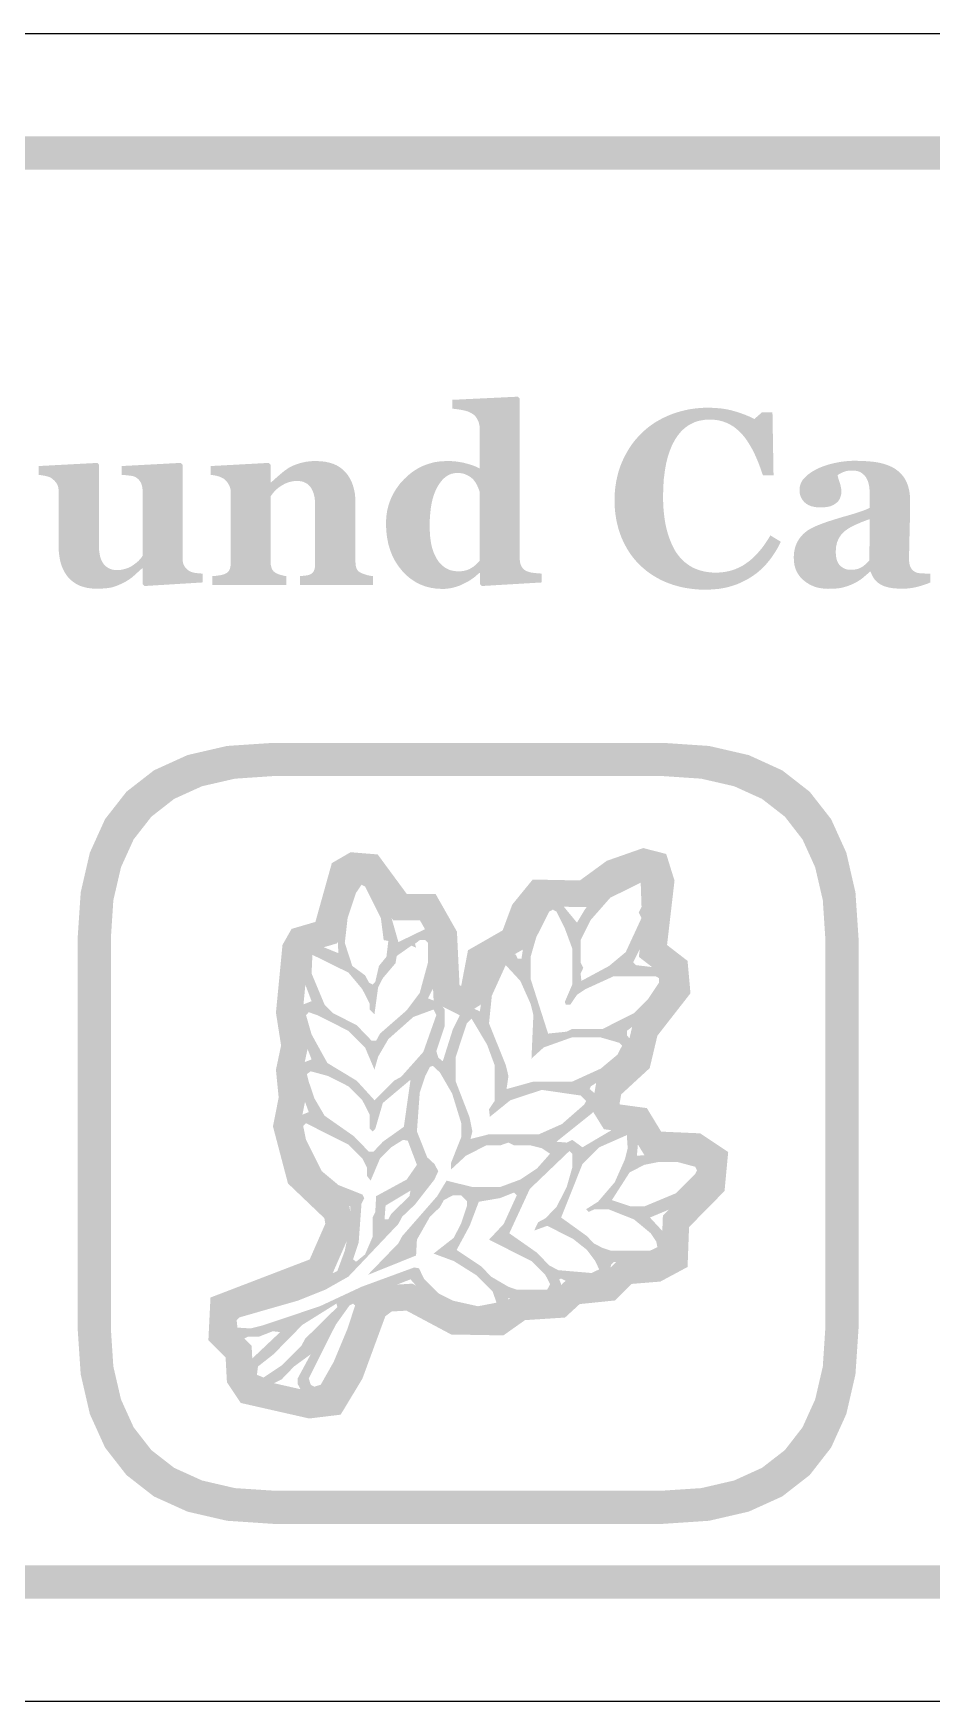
# Model space of a CAD drawing. Header units: millimetres. Extents: x 6 to 294, y 109 to 451.
# Drawn here: x 168.77 to 179.58, y 292.86 to 312.94 of the extents above; entities that cross this region are included whole.
import ezdxf

# ---------------------------------------------------------------- set-up
doc = ezdxf.new("R2010")
doc.units = ezdxf.units.MM
doc.layers.add('CUT', color=1, linetype='Continuous')
doc.layers.add('RASTER', color=7, linetype='Continuous')

msp = doc.modelspace()

# ---------------------------------------------------------------- hatches: boundary and pattern name
at = {"layer": 'RASTER'}
h = msp.add_hatch(color=7, dxfattribs=at)
h.paths.add_polyline_path([(143.2, 309.501), (143.234, 310.016), (143.337, 310.463), (143.509, 310.841), (143.75, 311.151), (144.059, 311.391), (144.438, 311.563), (144.884, 311.666), (145.4, 311.701), (202.6, 311.701), (203.116, 311.666), (203.563, 311.563), (203.941, 311.391), (204.25, 311.151), (204.491, 310.841), (204.663, 310.463), (204.766, 310.016), (204.8, 309.501), (204.8, 296.301), (204.766, 295.785), (204.663, 295.338), (204.491, 294.96), (204.25, 294.651), (203.941, 294.41), (203.563, 294.238), (203.116, 294.135), (202.6, 294.101), (145.4, 294.101), (144.884, 294.135), (144.438, 294.238), (144.059, 294.41), (143.75, 294.651), (143.509, 294.96), (143.337, 295.338), (143.234, 295.785), (143.2, 296.301)])
h.paths.add_polyline_path([(143.6, 309.501), (143.6, 296.301), (143.628, 295.879), (143.712, 295.513), (143.853, 295.204), (144.05, 294.951), (144.303, 294.754), (144.613, 294.613), (144.978, 294.529), (145.4, 294.501), (202.6, 294.501), (203.022, 294.529), (203.388, 294.613), (203.697, 294.754), (203.95, 294.951), (204.147, 295.204), (204.288, 295.513), (204.372, 295.879), (204.4, 296.301), (204.4, 309.501), (204.372, 309.923), (204.288, 310.288), (204.147, 310.598), (203.95, 310.851), (203.697, 311.048), (203.388, 311.188), (203.022, 311.273), (202.6, 311.301), (145.4, 311.301), (144.978, 311.273), (144.613, 311.188), (144.303, 311.048), (144.05, 310.851), (143.853, 310.598), (143.712, 310.288), (143.628, 309.923), (143.6, 309.501)], flags=0)
h = msp.add_hatch(color=7, dxfattribs=at)
h.paths.add_polyline_path([(174.887, 306.332), (174.165, 306.289), (174.143, 306.31), (174.143, 306.444), (174.133, 306.447), (174.114, 306.428), (174.094, 306.41), (174.072, 306.392), (174.048, 306.375), (174.023, 306.358), (173.996, 306.342), (173.968, 306.327), (173.938, 306.312), (173.908, 306.298), (173.877, 306.286), (173.846, 306.277), (173.816, 306.268), (173.785, 306.262), (173.754, 306.258), (173.723, 306.255), (173.692, 306.254), (173.619, 306.257), (173.55, 306.268), (173.484, 306.285), (173.422, 306.309), (173.362, 306.34), (173.306, 306.378), (173.253, 306.422), (173.204, 306.474), (173.159, 306.531), (173.12, 306.592), (173.087, 306.657), (173.06, 306.726), (173.039, 306.799), (173.024, 306.876), (173.015, 306.957), (173.012, 307.042), (173.015, 307.118), (173.025, 307.191), (173.042, 307.261), (173.066, 307.329), (173.096, 307.394), (173.133, 307.456), (173.176, 307.516), (173.227, 307.572), (173.282, 307.624), (173.339, 307.669), (173.4, 307.707), (173.464, 307.738), (173.53, 307.762), (173.599, 307.78), (173.671, 307.79), (173.746, 307.793), (173.776, 307.793), (173.805, 307.792), (173.834, 307.79), (173.862, 307.787), (173.89, 307.783), (173.918, 307.778), (173.945, 307.773), (173.971, 307.766), (173.997, 307.759), (174.022, 307.752), (174.045, 307.745), (174.066, 307.737), (174.087, 307.729), (174.106, 307.72), (174.123, 307.712), (174.14, 307.703), (174.14, 308.182), (174.14, 308.195), (174.139, 308.208), (174.137, 308.221), (174.134, 308.234), (174.131, 308.247), (174.128, 308.259), (174.123, 308.271), (174.118, 308.283), (174.112, 308.295), (174.106, 308.306), (174.099, 308.316), (174.092, 308.326), (174.085, 308.335), (174.077, 308.343), (174.068, 308.351), (174.059, 308.357), (174.048, 308.365), (174.035, 308.372), (174.022, 308.379), (174.008, 308.385), (173.994, 308.391), (173.978, 308.395), (173.962, 308.4), (173.946, 308.404), (173.929, 308.407), (173.912, 308.41), (173.895, 308.413), (173.878, 308.415), (173.86, 308.418), (173.843, 308.42), (173.826, 308.422), (173.809, 308.423), (173.809, 308.53), (174.6, 308.568), (174.622, 308.545), (174.622, 306.625), (174.622, 306.611), (174.623, 306.598), (174.624, 306.585), (174.626, 306.573), (174.629, 306.562), (174.632, 306.551), (174.636, 306.541), (174.64, 306.531), (174.645, 306.522), (174.651, 306.513), (174.657, 306.504), (174.664, 306.497), (174.672, 306.489), (174.68, 306.483), (174.69, 306.476), (174.699, 306.471), (174.708, 306.467), (174.717, 306.463), (174.727, 306.46), (174.737, 306.457), (174.749, 306.454), (174.762, 306.451), (174.775, 306.449), (174.79, 306.447), (174.804, 306.446), (174.818, 306.444), (174.831, 306.443), (174.844, 306.441), (174.855, 306.44), (174.867, 306.44), (174.877, 306.439), (174.887, 306.438)])
h.paths.add_polyline_path([(174.14, 306.592), (174.14, 307.42), (174.137, 307.428), (174.134, 307.437), (174.131, 307.446), (174.128, 307.455), (174.124, 307.465), (174.12, 307.475), (174.116, 307.485), (174.111, 307.495), (174.107, 307.505), (174.101, 307.515), (174.096, 307.525), (174.09, 307.535), (174.083, 307.544), (174.076, 307.554), (174.069, 307.563), (174.061, 307.572), (174.053, 307.58), (174.045, 307.587), (174.036, 307.594), (174.027, 307.601), (174.016, 307.608), (174.006, 307.614), (173.994, 307.621), (173.982, 307.626), (173.97, 307.632), (173.957, 307.637), (173.944, 307.641), (173.93, 307.644), (173.916, 307.647), (173.902, 307.648), (173.887, 307.65), (173.872, 307.65), (173.836, 307.647), (173.802, 307.64), (173.769, 307.627), (173.739, 307.609), (173.709, 307.585), (173.682, 307.557), (173.656, 307.523), (173.632, 307.484), (173.61, 307.441), (173.591, 307.393), (173.574, 307.341), (173.561, 307.285), (173.551, 307.224), (173.544, 307.159), (173.539, 307.09), (173.538, 307.017), (173.538, 306.988), (173.539, 306.959), (173.54, 306.932), (173.542, 306.904), (173.544, 306.878), (173.547, 306.853), (173.551, 306.828), (173.555, 306.804), (173.559, 306.781), (173.565, 306.758), (173.571, 306.735), (173.578, 306.714), (173.586, 306.692), (173.594, 306.672), (173.604, 306.652), (173.614, 306.632), (173.625, 306.613), (173.637, 306.595), (173.649, 306.578), (173.663, 306.563), (173.677, 306.548), (173.691, 306.534), (173.707, 306.522), (173.723, 306.51), (173.74, 306.5), (173.758, 306.491), (173.777, 306.483), (173.797, 306.477), (173.817, 306.473), (173.838, 306.469), (173.861, 306.467), (173.884, 306.466), (173.905, 306.467), (173.926, 306.468), (173.946, 306.471), (173.965, 306.475), (173.983, 306.48), (174, 306.486), (174.016, 306.493), (174.031, 306.501), (174.046, 306.51), (174.06, 306.519), (174.074, 306.53), (174.088, 306.541), (174.101, 306.553), (174.114, 306.565), (174.127, 306.578), (174.14, 306.592)], flags=0)
for points in [[(176.85, 306.245), (176.793, 306.246), (176.737, 306.25), (176.683, 306.256), (176.629, 306.264), (176.576, 306.274), (176.524, 306.287), (176.472, 306.302), (176.422, 306.319), (176.373, 306.339), (176.326, 306.36), (176.28, 306.384), (176.236, 306.41), (176.193, 306.438), (176.152, 306.468), (176.113, 306.5), (176.075, 306.534), (176.04, 306.569), (176.006, 306.607), (175.975, 306.646), (175.945, 306.688), (175.918, 306.731), (175.892, 306.777), (175.868, 306.825), (175.846, 306.874), (175.827, 306.926), (175.81, 306.978), (175.796, 307.032), (175.784, 307.087), (175.775, 307.144), (175.768, 307.201), (175.764, 307.26), (175.763, 307.32), (175.764, 307.38), (175.768, 307.439), (175.775, 307.497), (175.784, 307.553), (175.796, 307.608), (175.81, 307.663), (175.827, 307.716), (175.847, 307.768), (175.869, 307.818), (175.894, 307.867), (175.92, 307.914), (175.948, 307.96), (175.979, 308.004), (176.012, 308.046), (176.047, 308.086), (176.084, 308.125), (176.122, 308.16), (176.162, 308.194), (176.204, 308.226), (176.248, 308.256), (176.294, 308.283), (176.342, 308.309), (176.391, 308.332), (176.443, 308.354), (176.495, 308.373), (176.549, 308.389), (176.604, 308.403), (176.659, 308.415), (176.716, 308.424), (176.773, 308.43), (176.832, 308.434), (176.891, 308.435), (176.934, 308.434), (176.975, 308.432), (177.016, 308.429), (177.056, 308.425), (177.095, 308.419), (177.133, 308.412), (177.17, 308.403), (177.206, 308.393), (177.241, 308.383), (177.274, 308.372), (177.306, 308.36), (177.337, 308.349), (177.366, 308.337), (177.394, 308.325), (177.421, 308.312), (177.446, 308.299), (177.537, 308.379), (177.664, 308.379), (177.677, 307.621), (177.549, 307.621), (177.52, 307.705), (177.491, 307.783), (177.46, 307.855), (177.428, 307.922), (177.394, 307.982), (177.359, 308.038), (177.323, 308.087), (177.285, 308.13), (177.245, 308.168), (177.204, 308.202), (177.16, 308.229), (177.114, 308.252), (177.066, 308.27), (177.016, 308.283), (176.964, 308.29), (176.91, 308.293), (176.843, 308.289), (176.78, 308.278), (176.722, 308.259), (176.667, 308.232), (176.617, 308.198), (176.571, 308.157), (176.529, 308.107), (176.491, 308.051), (176.457, 307.987), (176.428, 307.917), (176.403, 307.841), (176.383, 307.759), (176.368, 307.671), (176.356, 307.577), (176.35, 307.477), (176.347, 307.37), (176.348, 307.309), (176.35, 307.251), (176.354, 307.195), (176.36, 307.141), (176.367, 307.089), (176.375, 307.04), (176.385, 306.992), (176.396, 306.948), (176.409, 306.905), (176.423, 306.864), (176.438, 306.826), (176.453, 306.79), (176.47, 306.755), (176.487, 306.723), (176.505, 306.693), (176.525, 306.666), (176.546, 306.639), (176.569, 306.614), (176.593, 306.59), (176.617, 306.569), (176.643, 306.55), (176.669, 306.532), (176.697, 306.516), (176.725, 306.502), (176.755, 306.49), (176.785, 306.479), (176.816, 306.471), (176.847, 306.463), (176.88, 306.458), (176.913, 306.453), (176.947, 306.451), (176.982, 306.45), (177.032, 306.452), (177.081, 306.457), (177.129, 306.466), (177.176, 306.478), (177.221, 306.494), (177.264, 306.513), (177.306, 306.535), (177.347, 306.562), (177.387, 306.591), (177.426, 306.624), (177.463, 306.661), (177.5, 306.701), (177.537, 306.745), (177.572, 306.793), (177.606, 306.844), (177.639, 306.898), (177.765, 306.822), (177.749, 306.79), (177.733, 306.76), (177.716, 306.729), (177.698, 306.7), (177.68, 306.672), (177.661, 306.644), (177.642, 306.617), (177.622, 306.592), (177.601, 306.567), (177.58, 306.542), (177.558, 306.519), (177.535, 306.497), (177.511, 306.475), (177.487, 306.455), (177.462, 306.435), (177.436, 306.417), (177.406, 306.397), (177.376, 306.378), (177.346, 306.361), (177.314, 306.345), (177.282, 306.33), (177.249, 306.315), (177.215, 306.302), (177.18, 306.291), (177.144, 306.28), (177.107, 306.271), (177.068, 306.263), (177.028, 306.256), (176.986, 306.252), (176.942, 306.248), (176.897, 306.246), (176.85, 306.245)], [(170.804, 306.332), (170.106, 306.289), (170.084, 306.31), (170.084, 306.501), (170.075, 306.501), (170.063, 306.49), (170.05, 306.479), (170.038, 306.468), (170.026, 306.457), (170.014, 306.446), (170.001, 306.435), (169.989, 306.424), (169.978, 306.413), (169.965, 306.402), (169.953, 306.392), (169.939, 306.382), (169.925, 306.372), (169.911, 306.362), (169.896, 306.353), (169.88, 306.343), (169.864, 306.334), (169.845, 306.325), (169.827, 306.316), (169.809, 306.308), (169.791, 306.3), (169.774, 306.293), (169.756, 306.287), (169.739, 306.281), (169.723, 306.276), (169.705, 306.271), (169.686, 306.268), (169.664, 306.264), (169.641, 306.262), (169.616, 306.26), (169.588, 306.258), (169.559, 306.257), (169.529, 306.257), (169.475, 306.259), (169.424, 306.265), (169.377, 306.276), (169.333, 306.29), (169.292, 306.309), (169.255, 306.332), (169.221, 306.359), (169.189, 306.39), (169.162, 306.425), (169.138, 306.464), (169.118, 306.506), (169.101, 306.551), (169.088, 306.6), (169.079, 306.652), (169.073, 306.708), (169.072, 306.767), (169.072, 307.426), (169.071, 307.44), (169.07, 307.453), (169.068, 307.466), (169.066, 307.478), (169.063, 307.489), (169.059, 307.5), (169.055, 307.51), (169.05, 307.519), (169.044, 307.528), (169.038, 307.536), (169.031, 307.545), (169.024, 307.553), (169.016, 307.561), (169.008, 307.568), (169, 307.575), (168.991, 307.583), (168.983, 307.588), (168.975, 307.593), (168.967, 307.597), (168.957, 307.601), (168.947, 307.605), (168.937, 307.608), (168.926, 307.611), (168.915, 307.614), (168.903, 307.616), (168.892, 307.618), (168.881, 307.62), (168.87, 307.622), (168.86, 307.623), (168.849, 307.625), (168.839, 307.626), (168.83, 307.626), (168.83, 307.733), (169.54, 307.771), (169.556, 307.75), (169.556, 306.775), (169.557, 306.739), (169.56, 306.705), (169.565, 306.673), (169.571, 306.644), (169.579, 306.618), (169.589, 306.594), (169.601, 306.572), (169.614, 306.553), (169.629, 306.536), (169.646, 306.521), (169.664, 306.509), (169.683, 306.499), (169.703, 306.491), (169.725, 306.485), (169.749, 306.482), (169.773, 306.481), (169.799, 306.482), (169.824, 306.484), (169.848, 306.489), (169.872, 306.495), (169.895, 306.502), (169.917, 306.511), (169.939, 306.522), (169.96, 306.535), (169.98, 306.549), (169.999, 306.563), (170.016, 306.577), (170.032, 306.591), (170.046, 306.606), (170.059, 306.621), (170.071, 306.636), (170.081, 306.651), (170.081, 307.44), (170.081, 307.453), (170.08, 307.465), (170.078, 307.476), (170.076, 307.488), (170.073, 307.499), (170.07, 307.509), (170.066, 307.52), (170.062, 307.53), (170.057, 307.539), (170.051, 307.549), (170.045, 307.557), (170.038, 307.566), (170.031, 307.574), (170.023, 307.581), (170.015, 307.588), (170.006, 307.594), (169.999, 307.598), (169.992, 307.602), (169.983, 307.606), (169.974, 307.609), (169.964, 307.612), (169.954, 307.614), (169.943, 307.616), (169.931, 307.618), (169.918, 307.619), (169.906, 307.62), (169.894, 307.622), (169.881, 307.623), (169.868, 307.624), (169.856, 307.625), (169.843, 307.626), (169.83, 307.626), (169.83, 307.733), (170.541, 307.771), (170.563, 307.75), (170.563, 306.619), (170.563, 306.606), (170.564, 306.594), (170.566, 306.582), (170.568, 306.571), (170.571, 306.561), (170.574, 306.55), (170.578, 306.541), (170.583, 306.532), (170.589, 306.523), (170.595, 306.514), (170.601, 306.506), (170.609, 306.498), (170.616, 306.491), (170.625, 306.484), (170.634, 306.477), (170.643, 306.471), (170.651, 306.466), (170.658, 306.463), (170.667, 306.459), (170.675, 306.456), (170.685, 306.453), (170.695, 306.451), (170.705, 306.448), (170.716, 306.447), (170.727, 306.445), (170.738, 306.444), (170.749, 306.442), (170.76, 306.441), (170.771, 306.44), (170.782, 306.44), (170.793, 306.439), (170.804, 306.438)], [(172.857, 306.301), (171.975, 306.301), (171.975, 306.408), (171.982, 306.408), (171.99, 306.409), (171.997, 306.41), (172.006, 306.411), (172.014, 306.412), (172.023, 306.413), (172.033, 306.414), (172.042, 306.415), (172.052, 306.416), (172.061, 306.418), (172.069, 306.419), (172.077, 306.421), (172.084, 306.423), (172.091, 306.425), (172.097, 306.427), (172.102, 306.43), (172.11, 306.434), (172.117, 306.439), (172.123, 306.444), (172.129, 306.449), (172.134, 306.456), (172.139, 306.462), (172.143, 306.469), (172.146, 306.477), (172.149, 306.485), (172.152, 306.494), (172.154, 306.504), (172.156, 306.515), (172.158, 306.526), (172.159, 306.539), (172.159, 306.553), (172.159, 306.567), (172.159, 307.253), (172.159, 307.289), (172.156, 307.323), (172.152, 307.355), (172.146, 307.384), (172.138, 307.411), (172.129, 307.435), (172.117, 307.458), (172.104, 307.478), (172.09, 307.495), (172.074, 307.511), (172.056, 307.524), (172.037, 307.534), (172.016, 307.543), (171.993, 307.549), (171.969, 307.552), (171.943, 307.553), (171.928, 307.553), (171.914, 307.552), (171.9, 307.551), (171.886, 307.549), (171.873, 307.546), (171.859, 307.543), (171.846, 307.54), (171.833, 307.536), (171.821, 307.531), (171.808, 307.526), (171.796, 307.52), (171.784, 307.514), (171.771, 307.507), (171.759, 307.5), (171.747, 307.493), (171.735, 307.484), (171.724, 307.477), (171.714, 307.47), (171.705, 307.462), (171.696, 307.455), (171.688, 307.447), (171.68, 307.44), (171.673, 307.432), (171.667, 307.424), (171.66, 307.417), (171.654, 307.409), (171.648, 307.402), (171.643, 307.395), (171.638, 307.389), (171.633, 307.382), (171.628, 307.376), (171.623, 307.37), (171.623, 306.584), (171.624, 306.571), (171.624, 306.559), (171.625, 306.547), (171.627, 306.536), (171.629, 306.526), (171.632, 306.516), (171.635, 306.507), (171.638, 306.498), (171.642, 306.489), (171.646, 306.482), (171.652, 306.474), (171.657, 306.468), (171.664, 306.461), (171.671, 306.456), (171.678, 306.45), (171.686, 306.446), (171.692, 306.443), (171.699, 306.439), (171.706, 306.436), (171.713, 306.433), (171.72, 306.43), (171.728, 306.428), (171.736, 306.425), (171.745, 306.422), (171.754, 306.42), (171.762, 306.418), (171.771, 306.416), (171.78, 306.414), (171.788, 306.412), (171.797, 306.41), (171.805, 306.409), (171.814, 306.408), (171.814, 306.301), (170.923, 306.301), (170.923, 306.408), (170.932, 306.408), (170.941, 306.409), (170.951, 306.41), (170.96, 306.411), (170.969, 306.412), (170.978, 306.413), (170.988, 306.415), (170.997, 306.416), (171.006, 306.417), (171.015, 306.419), (171.024, 306.42), (171.032, 306.422), (171.039, 306.424), (171.047, 306.426), (171.054, 306.428), (171.061, 306.43), (171.072, 306.434), (171.082, 306.439), (171.092, 306.444), (171.1, 306.45), (171.108, 306.457), (171.115, 306.464), (171.12, 306.471), (171.125, 306.48), (171.129, 306.488), (171.133, 306.498), (171.136, 306.508), (171.138, 306.518), (171.14, 306.53), (171.142, 306.542), (171.143, 306.554), (171.143, 306.567), (171.143, 307.42), (171.142, 307.431), (171.141, 307.443), (171.14, 307.454), (171.137, 307.465), (171.134, 307.476), (171.13, 307.487), (171.125, 307.498), (171.119, 307.509), (171.113, 307.52), (171.107, 307.53), (171.1, 307.54), (171.092, 307.549), (171.084, 307.558), (171.076, 307.566), (171.067, 307.574), (171.058, 307.581), (171.051, 307.585), (171.044, 307.589), (171.036, 307.593), (171.028, 307.597), (171.019, 307.601), (171.01, 307.604), (171.001, 307.607), (170.991, 307.61), (170.981, 307.613), (170.971, 307.616), (170.96, 307.618), (170.949, 307.62), (170.938, 307.622), (170.926, 307.624), (170.915, 307.625), (170.903, 307.626), (170.903, 307.733), (171.601, 307.771), (171.623, 307.75), (171.623, 307.537), (171.629, 307.537), (171.64, 307.547), (171.651, 307.556), (171.662, 307.567), (171.675, 307.577), (171.687, 307.589), (171.701, 307.6), (171.714, 307.612), (171.729, 307.625), (171.743, 307.638), (171.758, 307.649), (171.771, 307.661), (171.785, 307.672), (171.799, 307.682), (171.812, 307.691), (171.825, 307.7), (171.837, 307.709), (171.851, 307.717), (171.866, 307.725), (171.883, 307.733), (171.9, 307.741), (171.918, 307.748), (171.937, 307.755), (171.958, 307.762), (171.979, 307.769), (172.001, 307.774), (172.024, 307.779), (172.047, 307.784), (172.07, 307.787), (172.094, 307.79), (172.118, 307.792), (172.142, 307.793), (172.167, 307.793), (172.225, 307.791), (172.279, 307.785), (172.329, 307.774), (172.376, 307.76), (172.419, 307.741), (172.458, 307.717), (172.493, 307.69), (172.525, 307.658), (172.553, 307.623), (172.577, 307.585), (172.598, 307.544), (172.614, 307.5), (172.627, 307.454), (172.637, 307.405), (172.642, 307.353), (172.644, 307.298), (172.644, 306.581), (172.645, 306.567), (172.645, 306.555), (172.647, 306.543), (172.648, 306.532), (172.651, 306.521), (172.653, 306.512), (172.657, 306.503), (172.66, 306.494), (172.665, 306.486), (172.67, 306.479), (172.676, 306.472), (172.683, 306.465), (172.691, 306.459), (172.7, 306.453), (172.71, 306.448), (172.72, 306.443), (172.726, 306.44), (172.733, 306.438), (172.74, 306.435), (172.747, 306.433), (172.754, 306.43), (172.762, 306.428), (172.77, 306.425), (172.778, 306.422), (172.787, 306.42), (172.796, 306.418), (172.805, 306.416), (172.815, 306.414), (172.825, 306.412), (172.835, 306.41), (172.846, 306.409), (172.857, 306.408)]]:
    msp.add_hatch(color=7, dxfattribs=at).paths.add_polyline_path(points)
h = msp.add_hatch(color=7, dxfattribs=at)
h.paths.add_polyline_path([(179.564, 306.332), (179.548, 306.325), (179.531, 306.318), (179.513, 306.311), (179.494, 306.305), (179.474, 306.298), (179.454, 306.292), (179.433, 306.286), (179.412, 306.28), (179.39, 306.275), (179.367, 306.27), (179.345, 306.266), (179.321, 306.263), (179.298, 306.26), (179.274, 306.258), (179.25, 306.257), (179.226, 306.257), (179.182, 306.258), (179.142, 306.26), (179.104, 306.264), (179.069, 306.27), (179.038, 306.278), (179.009, 306.287), (178.983, 306.298), (178.961, 306.31), (178.94, 306.324), (178.922, 306.34), (178.905, 306.357), (178.889, 306.375), (178.876, 306.395), (178.864, 306.416), (178.854, 306.439), (178.845, 306.463), (178.836, 306.463), (178.824, 306.451), (178.812, 306.439), (178.799, 306.428), (178.787, 306.417), (178.775, 306.407), (178.764, 306.397), (178.752, 306.387), (178.74, 306.378), (178.729, 306.37), (178.717, 306.361), (178.705, 306.354), (178.692, 306.346), (178.68, 306.338), (178.667, 306.331), (178.654, 306.325), (178.641, 306.318), (178.624, 306.311), (178.607, 306.303), (178.59, 306.297), (178.574, 306.29), (178.557, 306.285), (178.541, 306.28), (178.525, 306.275), (178.509, 306.271), (178.492, 306.267), (178.474, 306.264), (178.454, 306.261), (178.432, 306.259), (178.409, 306.258), (178.385, 306.256), (178.359, 306.256), (178.331, 306.255), (178.289, 306.257), (178.249, 306.262), (178.21, 306.269), (178.173, 306.28), (178.138, 306.295), (178.104, 306.312), (178.072, 306.332), (178.041, 306.356), (178.013, 306.382), (177.988, 306.41), (177.968, 306.44), (177.951, 306.472), (177.938, 306.507), (177.928, 306.543), (177.923, 306.581), (177.921, 306.622), (177.921, 306.645), (177.922, 306.667), (177.924, 306.689), (177.927, 306.71), (177.931, 306.729), (177.935, 306.748), (177.941, 306.766), (177.947, 306.783), (177.954, 306.8), (177.962, 306.816), (177.97, 306.831), (177.979, 306.846), (177.989, 306.861), (177.999, 306.875), (178.01, 306.888), (178.022, 306.901), (178.033, 306.913), (178.045, 306.924), (178.057, 306.934), (178.069, 306.944), (178.082, 306.954), (178.095, 306.963), (178.109, 306.971), (178.124, 306.979), (178.138, 306.987), (178.153, 306.994), (178.168, 307.001), (178.184, 307.009), (178.2, 307.016), (178.217, 307.023), (178.233, 307.029), (178.25, 307.036), (178.284, 307.048), (178.319, 307.061), (178.357, 307.073), (178.395, 307.085), (178.436, 307.098), (178.478, 307.111), (178.521, 307.124), (178.567, 307.136), (178.611, 307.149), (178.653, 307.162), (178.691, 307.174), (178.726, 307.186), (178.758, 307.197), (178.787, 307.208), (178.813, 307.219), (178.836, 307.23), (178.836, 307.37), (178.836, 307.38), (178.836, 307.39), (178.835, 307.401), (178.835, 307.413), (178.834, 307.425), (178.833, 307.438), (178.832, 307.452), (178.83, 307.467), (178.829, 307.482), (178.827, 307.496), (178.824, 307.509), (178.821, 307.522), (178.818, 307.534), (178.814, 307.546), (178.81, 307.557), (178.805, 307.568), (178.8, 307.579), (178.794, 307.59), (178.787, 307.601), (178.779, 307.611), (178.771, 307.621), (178.761, 307.63), (178.752, 307.639), (178.741, 307.647), (178.73, 307.655), (178.717, 307.661), (178.704, 307.667), (178.69, 307.671), (178.675, 307.675), (178.659, 307.677), (178.643, 307.679), (178.625, 307.679), (178.609, 307.679), (178.594, 307.678), (178.58, 307.677), (178.566, 307.675), (178.553, 307.672), (178.541, 307.669), (178.529, 307.665), (178.518, 307.661), (178.507, 307.656), (178.497, 307.652), (178.488, 307.647), (178.479, 307.642), (178.47, 307.638), (178.462, 307.633), (178.455, 307.628), (178.448, 307.624), (178.449, 307.616), (178.451, 307.607), (178.454, 307.597), (178.456, 307.587), (178.46, 307.575), (178.464, 307.562), (178.468, 307.549), (178.473, 307.534), (178.478, 307.519), (178.482, 307.504), (178.485, 307.49), (178.488, 307.475), (178.491, 307.461), (178.492, 307.447), (178.493, 307.432), (178.493, 307.418), (178.493, 307.412), (178.493, 307.405), (178.492, 307.398), (178.49, 307.39), (178.488, 307.382), (178.486, 307.374), (178.483, 307.365), (178.48, 307.356), (178.477, 307.347), (178.473, 307.338), (178.469, 307.33), (178.464, 307.323), (178.459, 307.316), (178.454, 307.309), (178.448, 307.303), (178.442, 307.297), (178.434, 307.29), (178.425, 307.283), (178.416, 307.277), (178.406, 307.271), (178.397, 307.265), (178.387, 307.26), (178.377, 307.256), (178.367, 307.251), (178.356, 307.248), (178.343, 307.244), (178.329, 307.242), (178.314, 307.239), (178.297, 307.238), (178.279, 307.236), (178.259, 307.236), (178.239, 307.235), (178.209, 307.236), (178.181, 307.239), (178.155, 307.244), (178.13, 307.25), (178.108, 307.259), (178.088, 307.269), (178.069, 307.281), (178.052, 307.295), (178.038, 307.31), (178.025, 307.327), (178.014, 307.344), (178.005, 307.363), (177.998, 307.383), (177.993, 307.404), (177.99, 307.426), (177.99, 307.449), (177.991, 307.469), (177.994, 307.489), (177.999, 307.508), (178.006, 307.527), (178.015, 307.545), (178.026, 307.563), (178.039, 307.58), (178.055, 307.596), (178.071, 307.612), (178.089, 307.628), (178.108, 307.642), (178.127, 307.656), (178.147, 307.669), (178.169, 307.681), (178.191, 307.693), (178.214, 307.704), (178.237, 307.715), (178.262, 307.725), (178.287, 307.734), (178.313, 307.743), (178.34, 307.751), (178.368, 307.759), (178.396, 307.766), (178.426, 307.772), (178.456, 307.778), (178.485, 307.783), (178.514, 307.787), (178.542, 307.79), (178.569, 307.793), (178.596, 307.795), (178.623, 307.796), (178.649, 307.796), (178.684, 307.796), (178.718, 307.795), (178.752, 307.794), (178.785, 307.792), (178.817, 307.79), (178.849, 307.787), (178.879, 307.784), (178.909, 307.78), (178.939, 307.775), (178.967, 307.769), (178.995, 307.762), (179.022, 307.754), (179.049, 307.744), (179.074, 307.734), (179.099, 307.723), (179.123, 307.71), (179.145, 307.696), (179.166, 307.681), (179.186, 307.665), (179.205, 307.647), (179.222, 307.628), (179.239, 307.607), (179.254, 307.585), (179.268, 307.561), (179.28, 307.536), (179.291, 307.509), (179.3, 307.48), (179.308, 307.449), (179.314, 307.416), (179.318, 307.382), (179.32, 307.345), (179.321, 307.307), (179.321, 307.265), (179.321, 307.221), (179.32, 307.174), (179.319, 307.126), (179.318, 307.076), (179.317, 307.024), (179.316, 306.97), (179.314, 306.915), (179.313, 306.86), (179.312, 306.811), (179.31, 306.766), (179.31, 306.726), (179.309, 306.691), (179.308, 306.661), (179.308, 306.636), (179.308, 306.616), (179.308, 306.6), (179.309, 306.585), (179.311, 306.57), (179.313, 306.557), (179.316, 306.544), (179.319, 306.533), (179.323, 306.522), (179.328, 306.512), (179.333, 306.503), (179.339, 306.494), (179.345, 306.486), (179.353, 306.478), (179.361, 306.472), (179.369, 306.465), (179.379, 306.46), (179.388, 306.455), (179.395, 306.452), (179.403, 306.449), (179.411, 306.447), (179.42, 306.445), (179.431, 306.444), (179.442, 306.442), (179.454, 306.441), (179.467, 306.441), (179.48, 306.44), (179.493, 306.44), (179.506, 306.439), (179.518, 306.439), (179.53, 306.439), (179.542, 306.439), (179.553, 306.439), (179.564, 306.438)])
h.paths.add_polyline_path([(178.836, 307.095), (178.816, 307.088), (178.795, 307.08), (178.775, 307.073), (178.755, 307.065), (178.734, 307.057), (178.714, 307.048), (178.694, 307.04), (178.674, 307.031), (178.654, 307.022), (178.635, 307.013), (178.617, 307.004), (178.6, 306.994), (178.584, 306.985), (178.569, 306.975), (178.555, 306.965), (178.542, 306.956), (178.529, 306.945), (178.516, 306.934), (178.504, 306.922), (178.493, 306.909), (178.483, 306.895), (178.474, 306.881), (178.465, 306.866), (178.457, 306.851), (178.45, 306.835), (178.443, 306.818), (178.438, 306.8), (178.434, 306.781), (178.43, 306.762), (178.428, 306.742), (178.427, 306.722), (178.426, 306.701), (178.427, 306.673), (178.429, 306.648), (178.433, 306.624), (178.439, 306.602), (178.446, 306.582), (178.455, 306.565), (178.466, 306.549), (178.478, 306.535), (178.491, 306.523), (178.506, 306.513), (178.52, 306.504), (178.536, 306.497), (178.552, 306.491), (178.57, 306.487), (178.588, 306.485), (178.606, 306.484), (178.626, 306.484), (178.645, 306.486), (178.663, 306.489), (178.68, 306.492), (178.696, 306.497), (178.711, 306.502), (178.725, 306.509), (178.739, 306.517), (178.752, 306.525), (178.764, 306.534), (178.776, 306.544), (178.788, 306.554), (178.799, 306.564), (178.81, 306.575), (178.82, 306.586), (178.83, 306.598)], flags=0)
h = msp.add_hatch(color=7, dxfattribs=at)
h.paths.add_polyline_path([(169.3, 302.051), (169.337, 302.602), (169.447, 303.079), (169.63, 303.483), (169.888, 303.813), (170.218, 304.07), (170.622, 304.254), (171.099, 304.364), (171.65, 304.401), (176.35, 304.401), (176.901, 304.364), (177.378, 304.254), (177.782, 304.07), (178.112, 303.813), (178.37, 303.483), (178.553, 303.079), (178.663, 302.602), (178.7, 302.051), (178.7, 297.351), (178.663, 296.8), (178.553, 296.323), (178.37, 295.919), (178.112, 295.588), (177.782, 295.331), (177.378, 295.148), (176.901, 295.038), (176.35, 295.001), (171.65, 295.001), (171.099, 295.038), (170.622, 295.148), (170.218, 295.331), (169.888, 295.588), (169.63, 295.919), (169.447, 296.323), (169.337, 296.8), (169.3, 297.351)])
h.paths.add_polyline_path([(169.7, 302.051), (169.7, 297.351), (169.73, 296.894), (169.822, 296.498), (169.974, 296.163), (170.188, 295.888), (170.462, 295.675), (170.797, 295.523), (171.193, 295.431), (171.65, 295.401), (176.35, 295.401), (176.807, 295.431), (177.203, 295.523), (177.538, 295.675), (177.813, 295.888), (178.026, 296.163), (178.178, 296.498), (178.27, 296.894), (178.3, 297.351), (178.3, 302.051), (178.27, 302.508), (178.178, 302.904), (178.026, 303.239), (177.813, 303.513), (177.538, 303.727), (177.203, 303.879), (176.807, 303.97), (176.35, 304.001), (171.65, 304.001), (171.193, 303.97), (170.797, 303.879), (170.462, 303.727), (170.188, 303.513), (169.974, 303.239), (169.822, 302.904), (169.73, 302.508), (169.7, 302.051)], flags=0)
h = msp.add_hatch(color=7, dxfattribs=at)
h.paths.add_polyline_path([(176.108, 303.135), (176.385, 303.064), (176.485, 302.743), (176.395, 301.968), (176.642, 301.777), (176.677, 301.387), (176.279, 300.877), (176.186, 300.486), (175.843, 300.17), (175.823, 300.056), (175.827, 300.049), (176.152, 300.005), (176.324, 299.722), (176.794, 299.701), (177.131, 299.476), (177.087, 299.007), (176.66, 298.573), (176.642, 298.093), (176.315, 297.917), (175.97, 297.889), (175.771, 297.69), (175.343, 297.646), (175.167, 297.484), (174.685, 297.453), (174.425, 297.269), (173.797, 297.28), (173.259, 297.567), (173.081, 297.557), (173.004, 297.5), (172.728, 296.749), (172.466, 296.315), (172.087, 296.269), (171.263, 296.456), (171.097, 296.706), (171.081, 297.006), (170.874, 297.213), (170.899, 297.725), (172.093, 298.183), (172.281, 298.612), (172.27, 298.68), (171.832, 299.098), (171.651, 299.785), (171.72, 300.132), (171.687, 300.466), (171.749, 300.759), (171.687, 301.154), (171.766, 301.969), (171.875, 302.162), (172.162, 302.246), (172.36, 302.954), (172.586, 303.085), (172.912, 303.058), (173.261, 302.584), (173.608, 302.584), (173.866, 302.129), (173.897, 301.483), (173.91, 301.476), (173.918, 301.481), (173.999, 301.905), (174.416, 302.144), (174.532, 302.455), (174.778, 302.756), (175.346, 302.745), (175.669, 302.981)])
h.paths.add_polyline_path([(176.122, 302.801), (175.82, 302.695), (175.448, 302.423), (174.928, 302.433), (174.814, 302.293), (174.676, 301.923), (174.285, 301.7), (174.206, 301.284), (173.927, 301.108), (173.586, 301.282), (173.55, 302.038), (173.421, 302.264), (173.1, 302.264), (172.741, 302.751), (172.66, 302.758), (172.633, 302.742), (172.423, 301.988), (172.089, 301.891), (172.078, 301.871), (172.01, 301.163), (172.075, 300.75), (172.01, 300.449), (172.044, 300.116), (171.979, 299.795), (172.119, 299.267), (172.569, 298.837), (172.612, 298.57), (172.332, 297.932), (171.209, 297.501), (171.201, 297.339), (171.394, 297.145), (171.412, 296.811), (171.459, 296.74), (172.104, 296.594), (172.273, 296.614), (172.438, 296.888), (172.736, 297.7), (172.967, 297.87), (173.329, 297.892), (173.88, 297.599), (174.326, 297.59), (174.574, 297.767), (175.033, 297.796), (175.204, 297.954), (175.625, 297.997), (175.827, 298.199), (176.222, 298.231), (176.329, 298.288), (176.345, 298.709), (176.779, 299.15), (176.795, 299.316), (176.691, 299.385), (176.14, 299.41), (175.958, 299.708), (175.635, 299.751), (175.486, 299.991), (175.546, 300.331), (175.897, 300.656), (175.984, 301.019), (176.347, 301.484), (176.336, 301.609), (176.056, 301.825), (176.159, 302.712), (176.132, 302.798), (176.122, 302.801)], flags=0)
h = msp.add_hatch(color=7, dxfattribs=at)
h.paths.add_polyline_path([(172.66, 302.851), (172.793, 302.804), (172.927, 302.638), (173.05, 302.394), (173.161, 302.003), (173.484, 302.16), (173.561, 302.137), (173.618, 302.06), (173.618, 301.893), (173.651, 301.793), (173.585, 301.459), (173.518, 301.326), (173.661, 301.269), (173.718, 301.192), (173.718, 300.992), (173.618, 300.691), (173.641, 300.614), (173.695, 300.568), (173.818, 300.958), (173.908, 301.135), (174.019, 301.225), (174.142, 301.169), (174.185, 301.459), (174.252, 301.659), (174.376, 301.87), (174.486, 301.893), (174.576, 301.85), (174.596, 301.803), (174.643, 301.803), (174.686, 302.093), (174.91, 302.504), (175.02, 302.561), (175.063, 302.537), (175.311, 302.237), (175.411, 302.404), (175.678, 302.671), (175.888, 302.794), (176.122, 302.861), (176.165, 302.838), (176.222, 302.761), (176.222, 302.394), (176.122, 302.027), (175.988, 301.76), (176.022, 301.726), (176.289, 301.693), (176.399, 301.636), (176.422, 301.492), (176.332, 301.316), (176.245, 301.235), (176.199, 301.149), (175.911, 300.935), (175.911, 300.882), (175.988, 300.791), (175.931, 300.614), (175.765, 300.448), (175.477, 300.267), (175.464, 300.234), (175.554, 300.157), (175.554, 300.057), (175.497, 299.947), (175.063, 299.6), (175.187, 299.59), (175.254, 299.623), (175.377, 299.533), (175.755, 299.756), (175.955, 299.79), (176.055, 299.69), (176.032, 299.433), (176.689, 299.456), (176.866, 299.366), (176.89, 299.222), (176.833, 299.112), (176.566, 298.845), (176.189, 298.688), (176.365, 298.498), (176.422, 298.388), (176.399, 298.244), (176.322, 298.187), (176.189, 298.154), (175.755, 298.154), (175.721, 298.121), (175.698, 297.977), (175.621, 297.92), (175.187, 297.92), (175.12, 297.954), (175.097, 297.944), (175.12, 297.887), (175.097, 297.743), (174.953, 297.687), (174.486, 297.72), (174.443, 297.563), (174.352, 297.52), (173.918, 297.52), (173.785, 297.553), (173.541, 297.677), (173.307, 297.944), (172.793, 297.743), (172.616, 297.186), (172.393, 296.675), (172.326, 296.575), (172.216, 296.518), (172.116, 296.518), (172.005, 296.575), (171.949, 296.685), (171.949, 296.752), (172.106, 297.042), (171.905, 296.895), (171.758, 296.742), (171.581, 296.652), (171.481, 296.652), (171.391, 296.695), (171.348, 296.785), (171.371, 296.962), (171.738, 297.309), (171.648, 297.319), (171.481, 297.253), (171.348, 297.253), (171.281, 297.219), (171.137, 297.309), (171.114, 297.52), (171.137, 297.563), (171.248, 297.62), (171.949, 297.82), (172.426, 298.044), (172.516, 298.288), (172.583, 298.621), (172.583, 298.822), (172.339, 298.945), (172.139, 299.145), (171.982, 299.423), (171.915, 299.656), (171.939, 299.9), (172.082, 299.957), (171.949, 300.324), (171.949, 300.491), (171.972, 300.534), (172.116, 300.591), (171.949, 301.025), (171.949, 301.192), (171.972, 301.235), (172.116, 301.292), (172.015, 301.559), (171.992, 301.803), (172.015, 301.893), (172.082, 301.96), (172.216, 301.96), (172.439, 301.87), (172.416, 302.294), (172.483, 302.561), (172.606, 302.804)])
h.paths.add_polyline_path([(176.078, 302.718), (175.711, 302.537), (175.477, 302.27), (175.354, 302.027), (175.354, 301.76), (175.387, 301.693), (175.354, 301.626), (175.364, 301.536), (175.698, 301.716), (175.898, 301.883), (176.088, 302.294), (176.055, 302.36), (176.088, 302.427)], flags=0)
h.paths.add_polyline_path([(172.717, 302.694), (172.65, 302.594), (172.55, 302.294), (172.516, 301.993), (172.606, 301.716), (172.76, 301.603), (172.807, 301.516), (172.85, 301.492), (172.883, 301.526), (172.927, 301.716), (173.017, 301.826), (173.04, 302.017), (172.984, 302.027), (172.95, 302.294), (172.76, 302.671)], flags=0)
h.paths.add_polyline_path([(175.02, 302.394), (174.977, 302.37), (174.82, 302.06), (174.753, 301.826), (174.753, 301.559), (174.963, 300.902), (175.187, 300.925), (175.254, 300.958), (175.621, 300.958), (175.998, 301.149), (176.165, 301.316), (176.299, 301.516), (176.299, 301.569), (176.255, 301.593), (175.755, 301.593), (175.411, 301.436), (175.311, 301.369), (175.23, 301.249), (175.177, 301.249), (175.164, 301.282), (175.254, 301.492), (175.254, 301.926), (175.164, 302.17), (175.063, 302.37)], flags=0)
h.paths.add_polyline_path([(173.418, 302.027), (173.361, 301.983), (173.374, 301.936), (173.317, 301.96), (173.141, 301.836), (173.127, 301.75), (172.974, 301.569), (172.917, 301.459), (172.873, 301.135), (172.817, 301.192), (172.817, 301.259), (172.727, 301.436), (172.56, 301.636), (172.126, 301.85), (172.116, 301.626), (172.273, 301.249), (172.373, 301.149), (172.66, 301.002), (172.84, 300.815), (172.893, 300.815), (172.94, 300.902), (173.261, 301.182), (173.418, 301.392), (173.518, 301.76), (173.518, 301.993), (173.484, 302.027)], flags=0)
h.paths.add_polyline_path([(174.453, 301.726), (174.286, 301.359), (174.252, 301.025), (174.453, 300.524), (174.486, 300.391), (174.463, 300.234), (174.786, 300.324), (175.254, 300.324), (175.598, 300.481), (175.798, 300.648), (175.855, 300.758), (175.821, 300.791), (175.588, 300.858), (175.254, 300.858), (174.91, 300.735), (174.763, 300.601), (174.786, 301.125), (174.753, 301.259), (174.629, 301.536)], flags=0)
h.paths.add_polyline_path([(173.585, 301.192), (173.341, 301.102), (173.04, 300.835), (172.917, 300.624), (172.873, 300.468), (172.76, 300.735), (172.56, 300.935), (172.182, 301.125), (172.082, 301.159), (172.049, 301.125), (172.116, 300.892), (172.306, 300.548), (172.66, 300.334), (172.873, 300.1), (173.107, 300.334), (173.194, 300.381), (173.461, 300.681), (173.618, 301.125)], flags=0)
h.paths.add_polyline_path([(174.042, 301.082), (173.985, 301.025), (173.852, 300.624), (173.852, 300.324), (174.019, 299.89), (174.052, 299.723), (174.029, 299.633), (174.252, 299.69), (174.853, 299.69), (175.13, 299.813), (175.397, 300.047), (175.421, 300.09), (175.354, 300.157), (174.887, 300.224), (174.509, 300.1), (174.262, 299.9), (174.252, 299.99), (174.319, 300.09), (174.319, 300.524), (174.229, 300.768)], flags=0)
h.paths.add_polyline_path([(173.575, 300.514), (173.541, 300.501), (173.484, 300.391), (173.418, 300.19), (173.384, 299.723), (173.508, 299.413), (173.595, 299.332), (173.641, 299.246), (173.595, 299.145), (173.361, 298.845), (173.207, 298.698), (173.161, 298.611), (172.56, 297.977), (172.283, 297.82), (171.949, 297.687), (171.248, 297.486), (171.214, 297.453), (171.224, 297.363), (171.381, 297.353), (171.515, 297.386), (172.216, 297.62), (172.717, 297.854), (173.351, 298.087), (173.408, 298.077), (173.474, 297.944), (173.641, 297.777), (173.818, 297.687), (174.119, 297.62), (174.342, 297.663), (174.296, 297.797), (174.095, 297.997), (173.828, 298.164), (173.585, 298.254), (173.828, 298.444), (173.918, 298.621), (173.985, 298.822), (173.985, 298.888), (173.918, 298.955), (173.818, 298.955), (173.708, 298.898), (173.661, 298.812), (173.541, 298.698), (173.384, 298.421), (173.374, 298.231), (172.793, 297.997), (173.161, 298.378), (173.207, 298.464), (173.628, 298.945), (173.741, 299.132), (174.052, 299.055), (174.386, 299.055), (174.629, 299.145), (174.83, 299.279), (174.987, 299.456), (174.887, 299.523), (174.753, 299.556), (174.553, 299.556), (174.486, 299.59), (174.386, 299.556), (174.219, 299.556), (173.975, 299.433), (173.795, 299.266), (173.795, 299.346), (173.918, 299.656), (173.918, 299.823), (173.808, 300.18), (173.661, 300.434)], flags=0)
h.paths.add_polyline_path([(172.106, 300.448), (172.059, 300.414), (172.082, 300.324), (172.149, 300.124), (172.273, 299.913), (172.626, 299.666), (172.807, 299.479), (172.86, 299.479), (172.974, 299.6), (173.227, 299.78), (173.307, 300.347), (172.974, 300.067), (172.883, 299.756), (172.85, 299.723), (172.817, 299.756), (172.817, 299.923), (172.727, 300.1), (172.56, 300.267), (172.316, 300.391)], flags=0)
h.paths.add_polyline_path([(172.049, 299.823), (172.015, 299.79), (172.049, 299.623), (172.239, 299.246), (172.439, 299.079), (172.727, 298.965), (172.75, 298.922), (172.717, 298.855), (172.683, 298.388), (172.616, 298.187), (172.65, 298.154), (172.76, 298.244), (172.85, 298.454), (172.85, 298.688), (172.883, 298.755), (172.893, 298.945), (173.261, 299.145), (173.384, 299.322), (173.274, 299.613), (173.217, 299.623), (173.074, 299.533), (172.94, 299.399), (172.827, 299.132), (172.783, 299.189), (172.783, 299.289), (172.727, 299.399), (172.56, 299.566)], flags=0)
h.paths.add_polyline_path([(175.911, 299.68), (175.578, 299.533), (175.377, 299.332), (175.12, 298.688), (175.431, 298.464), (175.511, 298.378), (175.621, 298.321), (175.721, 298.288), (176.189, 298.288), (176.279, 298.331), (176.265, 298.398), (176.199, 298.498), (175.998, 298.665), (175.688, 298.788), (175.521, 298.788), (175.454, 298.755), (175.421, 298.788), (175.564, 298.878), (175.765, 299.112), (175.888, 299.389), (175.921, 299.523)], flags=0)
h.paths.add_polyline_path([(175.22, 299.489), (174.743, 299.032), (174.496, 298.498), (174.83, 298.264), (174.977, 298.111), (175.087, 298.054), (175.487, 298.02), (175.578, 298.064), (175.531, 298.164), (175.431, 298.298), (175.264, 298.431), (174.953, 298.588), (174.796, 298.531), (174.843, 298.631), (174.93, 298.678), (175.063, 298.812), (175.187, 299.055), (175.254, 299.289), (175.254, 299.456)], flags=0)
h.paths.add_polyline_path([(176.289, 299.356), (176.122, 299.322), (175.945, 299.232), (175.731, 298.898), (175.955, 298.822), (176.122, 298.822), (176.499, 298.979), (176.733, 299.212), (176.756, 299.256), (176.733, 299.299), (176.522, 299.356)], flags=0)
h.paths.add_polyline_path([(173.307, 299.012), (173.007, 298.832), (172.994, 298.665), (173.04, 298.665), (173.074, 298.732), (173.294, 298.945)], flags=0)
h.paths.add_polyline_path([(174.553, 298.989), (174.386, 298.922), (174.129, 298.878), (174.019, 298.588), (173.862, 298.298), (174.162, 298.097), (174.276, 297.977), (174.486, 297.854), (174.586, 297.82), (174.953, 297.82), (174.987, 297.887), (174.93, 297.997), (174.763, 298.164), (174.252, 298.421), (174.429, 298.611), (174.586, 298.955)], flags=0)
h.paths.add_polyline_path([(172.416, 297.653), (172.005, 297.396), (171.658, 297.042), (171.471, 296.895), (171.458, 296.795), (171.538, 296.762), (171.758, 296.909), (171.992, 297.142), (172.039, 297.229), (172.426, 297.61)], flags=0)
h.paths.add_polyline_path([(172.616, 297.653), (172.573, 297.63), (172.406, 297.396), (172.082, 296.752), (172.106, 296.675), (172.149, 296.652), (172.226, 296.675), (172.383, 296.952), (172.55, 297.353), (172.64, 297.63)], flags=0)

# ---------------------------------------------------------------- linework, layer by layer
at = {"layer": 'CUT'}
for points in [[(144.999, 312.941), (203.001, 312.941)], [(203.001, 292.861), (144.999, 292.861)]]:
    msp.add_lwpolyline(points, dxfattribs=at)

doc.saveas('drawing.dxf')
